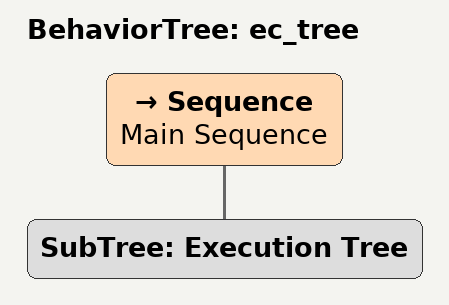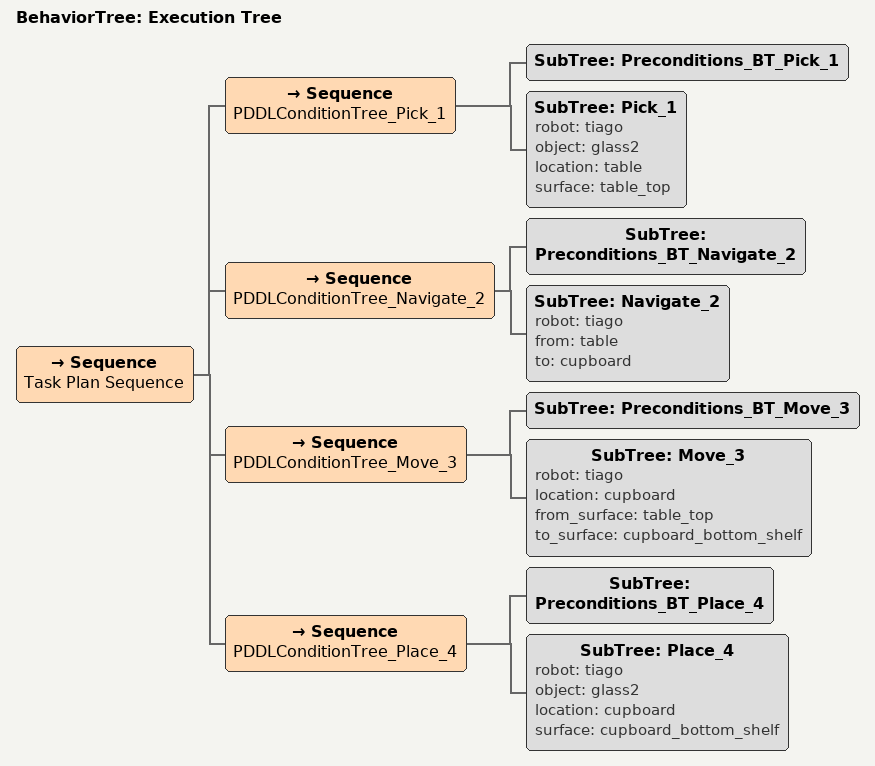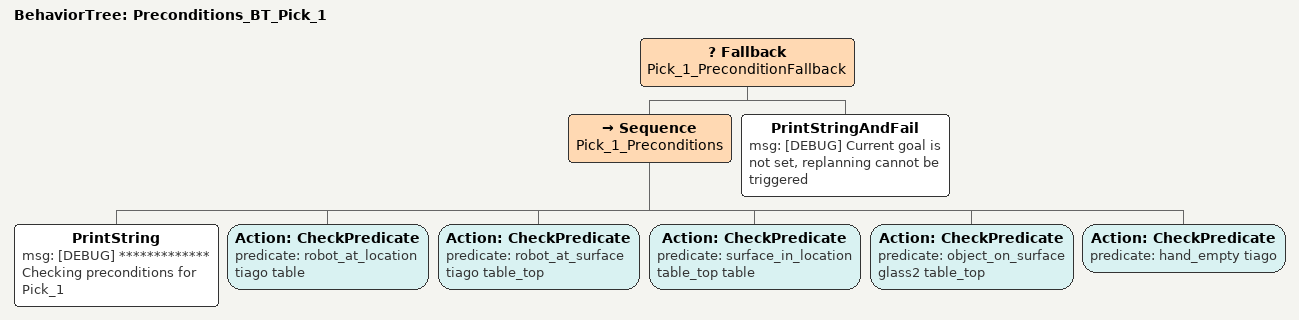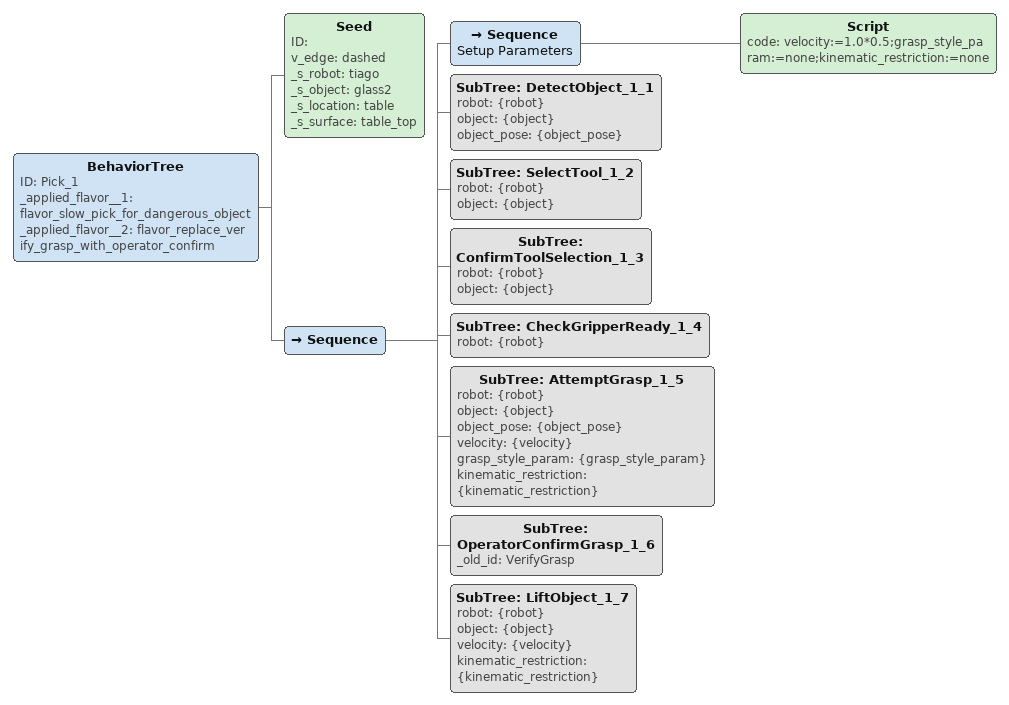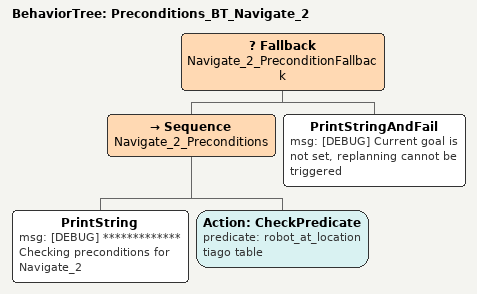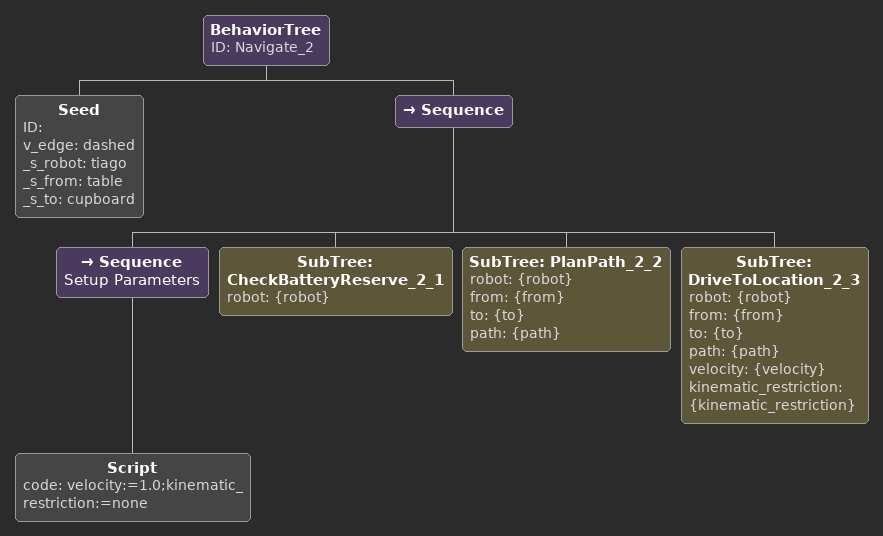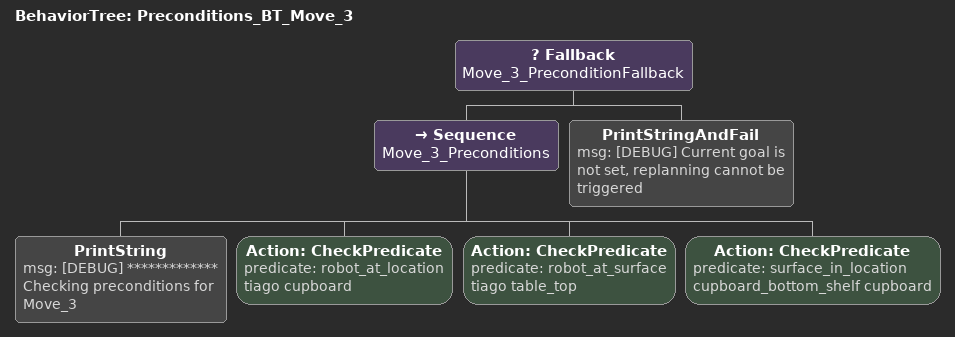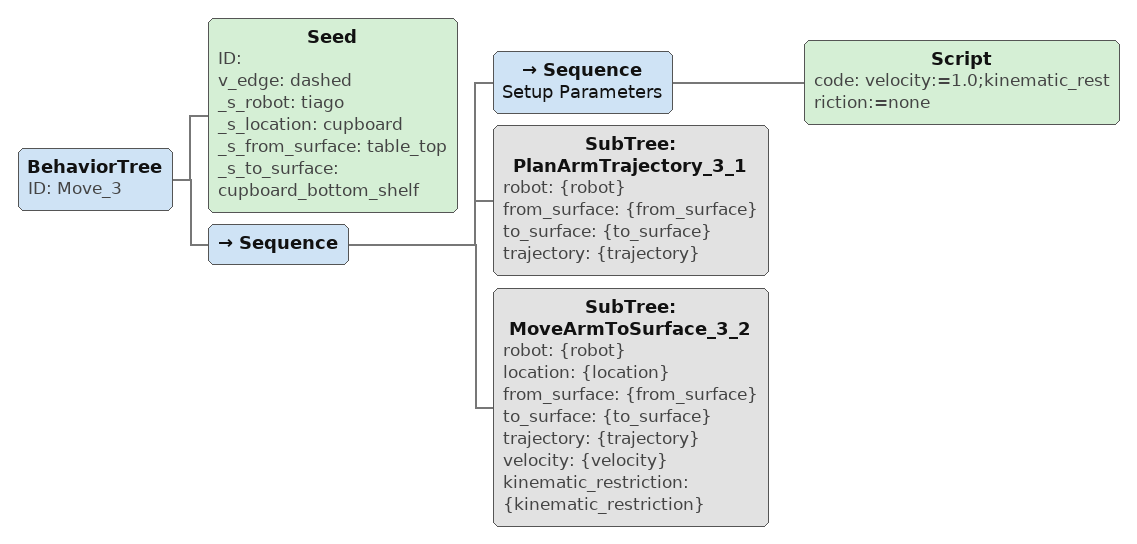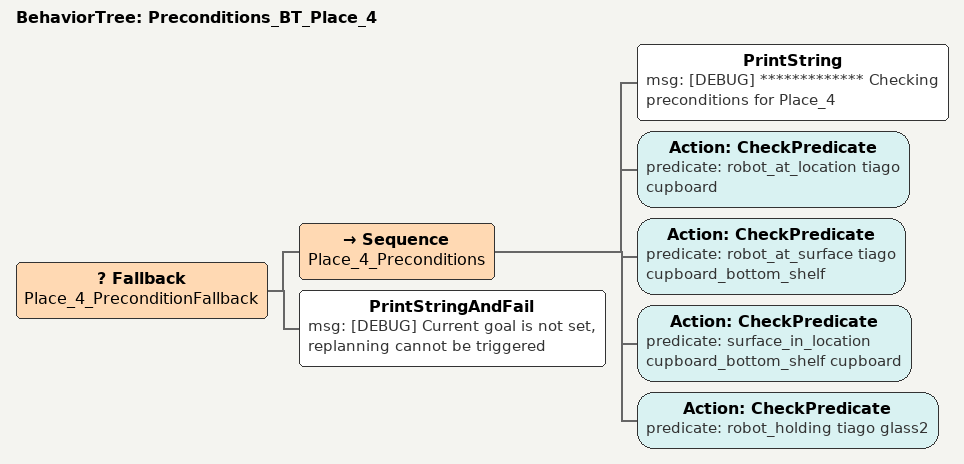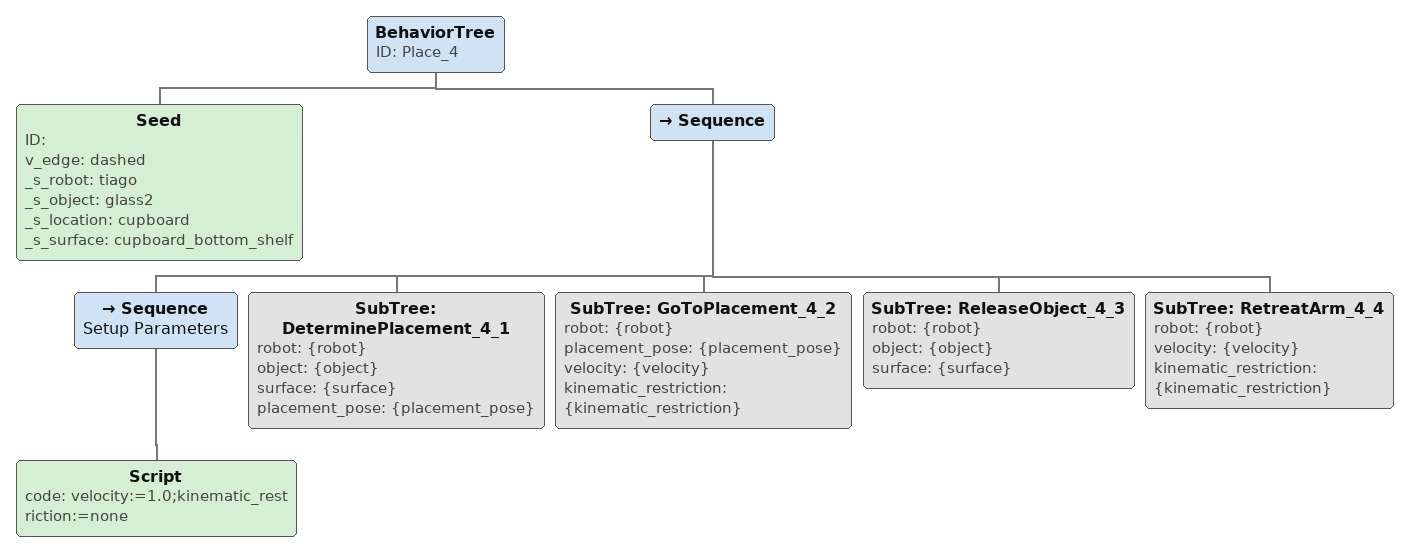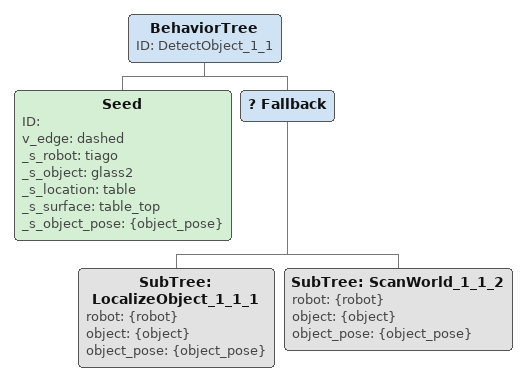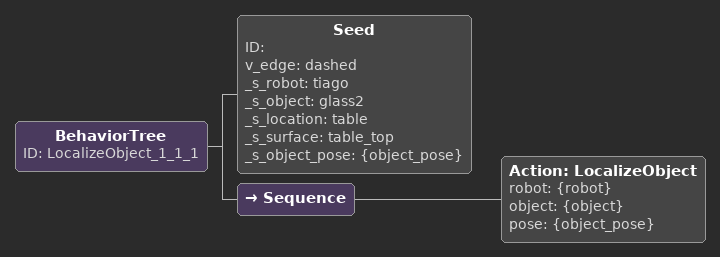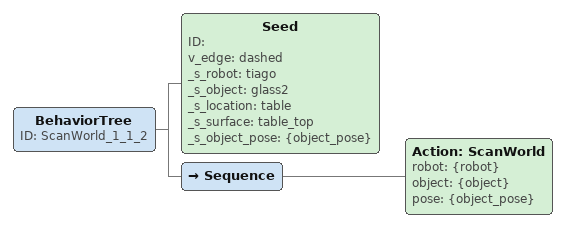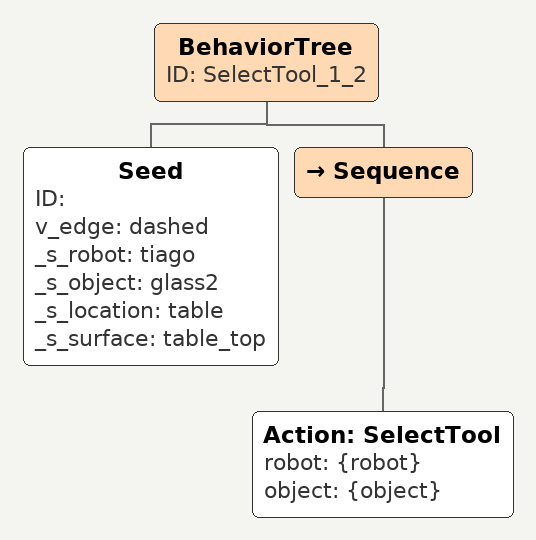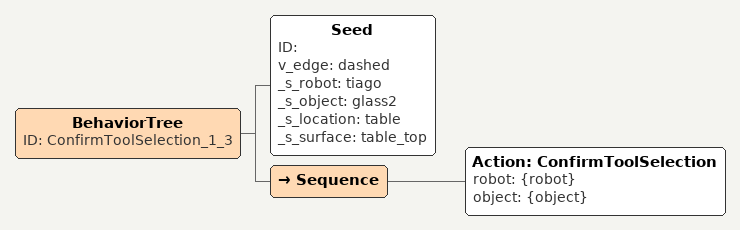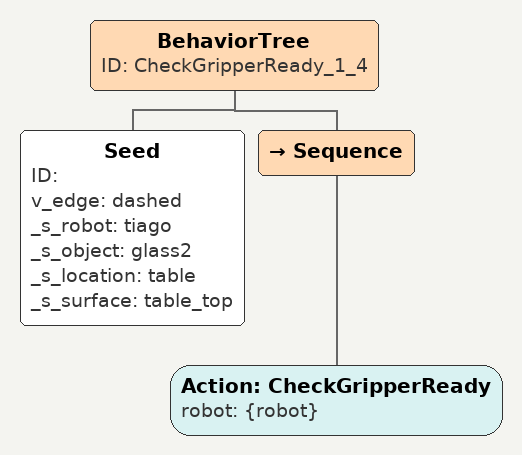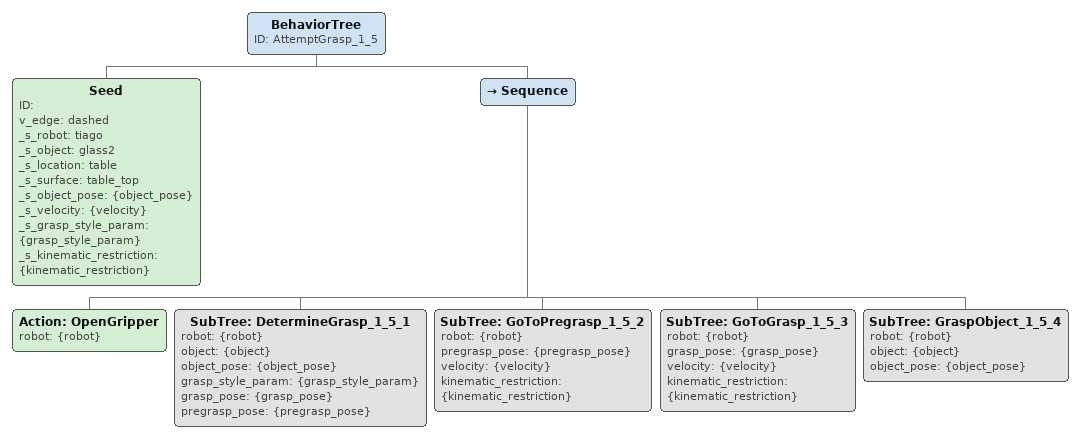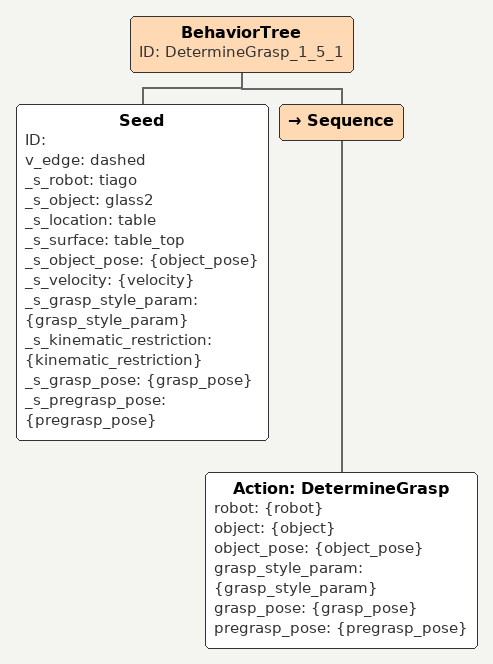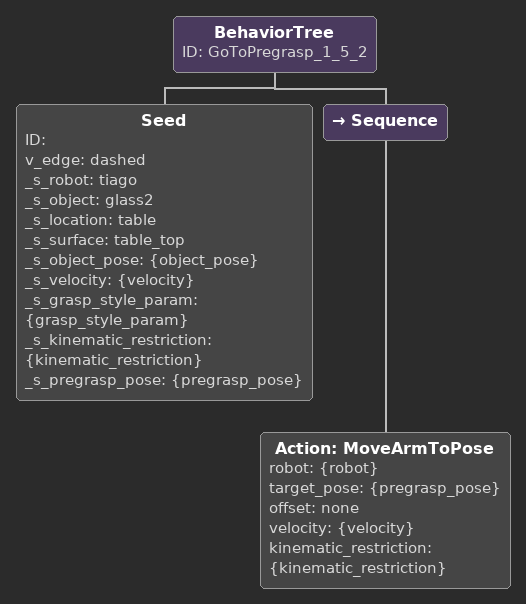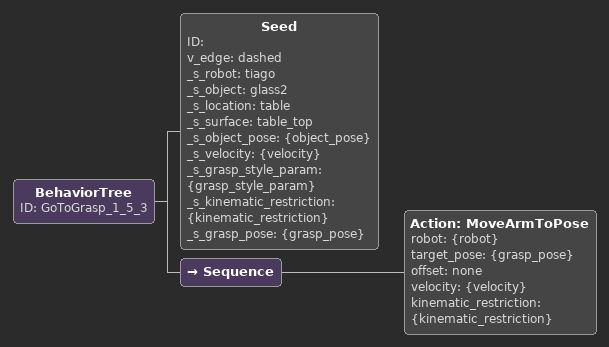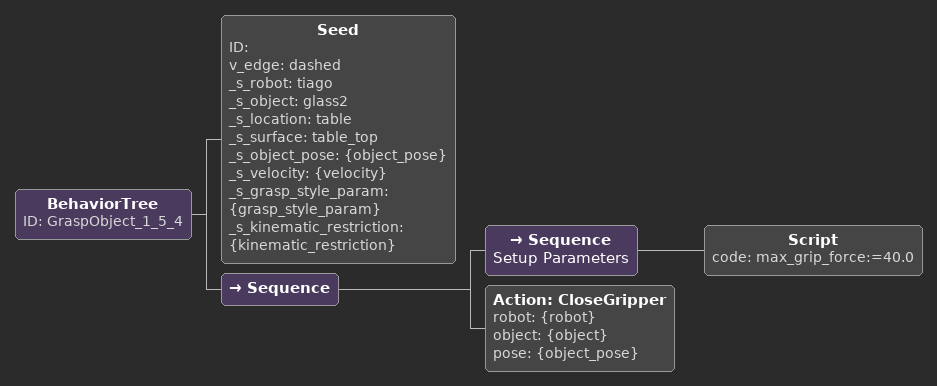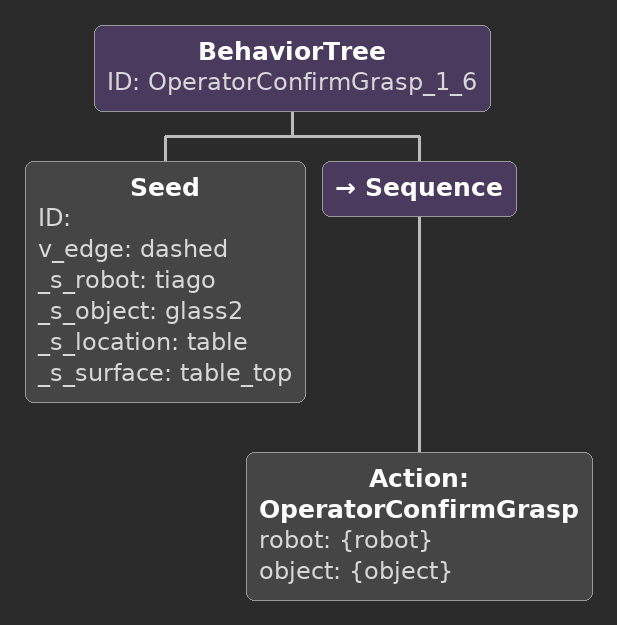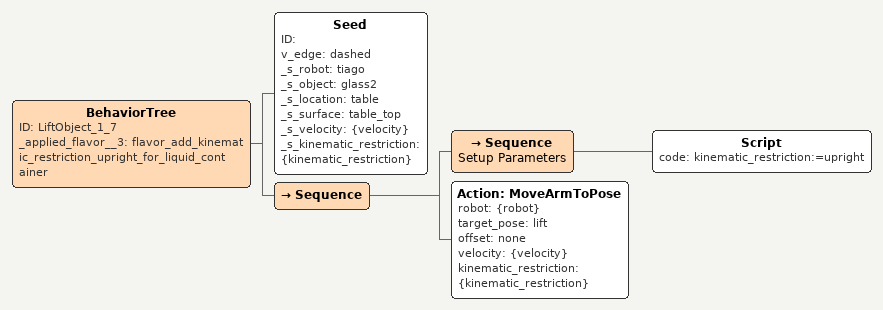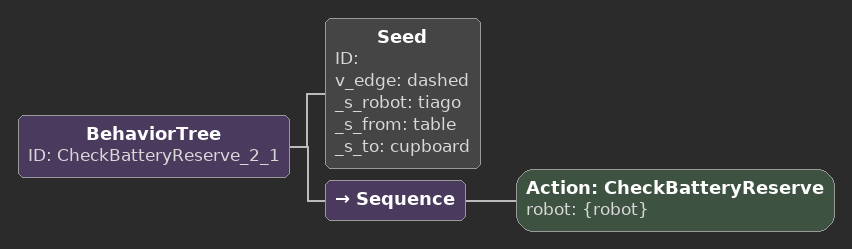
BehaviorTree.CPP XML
<BehaviorTree ID="ec_tree">
    <Sequence name="Main Sequence">
        <SubTree ID="Execution Tree"/>
    </Sequence>
</BehaviorTree>

<BehaviorTree ID="Execution Tree">
    <Sequence name="Task Plan Sequence">
        <Sequence name="PDDLConditionTree_Pick_1">
            <SubTree ID="Preconditions_BT_Pick_1"/>
            <SubTree ID="Pick_1" robot="tiago" object="glass2" location="table" surface="table_top"/>
        </Sequence>
        <Sequence name="PDDLConditionTree_Navigate_2">
            <SubTree ID="Preconditions_BT_Navigate_2"/>
            <SubTree ID="Navigate_2" robot="tiago" from="table" to="cupboard"/>
        </Sequence>
        <Sequence name="PDDLConditionTree_Move_3">
            <SubTree ID="Preconditions_BT_Move_3"/>
            <SubTree ID="Move_3" robot="tiago" location="cupboard" from_surface="table_top" to_surface="cupboard_bottom_shelf"/>
        </Sequence>
        <Sequence name="PDDLConditionTree_Place_4">
            <SubTree ID="Preconditions_BT_Place_4"/>
            <SubTree ID="Place_4" robot="tiago" object="glass2" location="cupboard" surface="cupboard_bottom_shelf"/>
        </Sequence>
    </Sequence>
</BehaviorTree>

<BehaviorTree ID="Preconditions_BT_Pick_1">
    <Fallback name="Pick_1_PreconditionFallback">
        <Sequence name="Pick_1_Preconditions">
            <PrintString msg="[DEBUG] ************* Checking preconditions for Pick_1"/>
            <Action ID="CheckPredicate" predicate="robot_at_location tiago table"/>
            <Action ID="CheckPredicate" predicate="robot_at_surface tiago table_top"/>
            <Action ID="CheckPredicate" predicate="surface_in_location table_top table"/>
            <Action ID="CheckPredicate" predicate="object_on_surface glass2 table_top"/>
            <Action ID="CheckPredicate" predicate="hand_empty tiago"/>
        </Sequence>
        <PrintStringAndFail msg="[DEBUG] Current goal is not set, replanning cannot be triggered"/>
    </Fallback>
</BehaviorTree>

<BehaviorTree ID="Pick_1" _applied_flavor__1="flavor_slow_pick_for_dangerous_object" _applied_flavor__2="flavor_replace_verify_grasp_with_operator_confirm">
    <Seed ID="" v_edge="dashed" _s_robot="tiago" _s_object="glass2" _s_location="table" _s_surface="table_top"/>
    <Sequence>

        <Sequence name="Setup Parameters">

            <Script code="velocity:=1.0*0.5;grasp_style_param:=none;kinematic_restriction:=none"/>

        </Sequence>

        <SubTree ID="DetectObject_1_1" robot="{robot}" object="{object}" object_pose="{object_pose}"/>

        <SubTree ID="SelectTool_1_2" robot="{robot}" object="{object}"/>

        <SubTree ID="ConfirmToolSelection_1_3" robot="{robot}" object="{object}"/>

        <SubTree ID="CheckGripperReady_1_4" robot="{robot}"/>

        <SubTree ID="AttemptGrasp_1_5" robot="{robot}" object="{object}" object_pose="{object_pose}" velocity="{velocity}" grasp_style_param="{grasp_style_param}" kinematic_restriction="{kinematic_restriction}"/>

        <SubTree ID="OperatorConfirmGrasp_1_6" _old_id="VerifyGrasp"/>
        <SubTree ID="LiftObject_1_7" robot="{robot}" object="{object}" velocity="{velocity}" kinematic_restriction="{kinematic_restriction}"/>

        <!--Modulated velocity by 0.5-->
    </Sequence>

</BehaviorTree>

<BehaviorTree ID="Preconditions_BT_Navigate_2">
    <Fallback name="Navigate_2_PreconditionFallback">
        <Sequence name="Navigate_2_Preconditions">
            <PrintString msg="[DEBUG] ************* Checking preconditions for Navigate_2"/>
            <Action ID="CheckPredicate" predicate="robot_at_location tiago table"/>
        </Sequence>
        <PrintStringAndFail msg="[DEBUG] Current goal is not set, replanning cannot be triggered"/>
    </Fallback>
</BehaviorTree>

<BehaviorTree ID="Navigate_2">
    <Seed ID="" v_edge="dashed" _s_robot="tiago" _s_from="table" _s_to="cupboard"/>
    <Sequence>

        <Sequence name="Setup Parameters">

            <Script code="velocity:=1.0;kinematic_restriction:=none"/>

        </Sequence>

        <SubTree ID="CheckBatteryReserve_2_1" robot="{robot}"/>

        <SubTree ID="PlanPath_2_2" robot="{robot}" from="{from}" to="{to}" path="{path}"/>

        <SubTree ID="DriveToLocation_2_3" robot="{robot}" from="{from}" to="{to}" path="{path}" velocity="{velocity}" kinematic_restriction="{kinematic_restriction}"/>

    </Sequence>

</BehaviorTree>

<BehaviorTree ID="Preconditions_BT_Move_3">
    <Fallback name="Move_3_PreconditionFallback">
        <Sequence name="Move_3_Preconditions">
            <PrintString msg="[DEBUG] ************* Checking preconditions for Move_3"/>
            <Action ID="CheckPredicate" predicate="robot_at_location tiago cupboard"/>
            <Action ID="CheckPredicate" predicate="robot_at_surface tiago table_top"/>
            <Action ID="CheckPredicate" predicate="surface_in_location cupboard_bottom_shelf cupboard"/>
        </Sequence>
        <PrintStringAndFail msg="[DEBUG] Current goal is not set, replanning cannot be triggered"/>
    </Fallback>
</BehaviorTree>

<BehaviorTree ID="Move_3">
    <Seed ID="" v_edge="dashed" _s_robot="tiago" _s_location="cupboard" _s_from_surface="table_top" _s_to_surface="cupboard_bottom_shelf"/>
    <Sequence>

        <Sequence name="Setup Parameters">

            <Script code="velocity:=1.0;kinematic_restriction:=none"/>

        </Sequence>

        <SubTree ID="PlanArmTrajectory_3_1" robot="{robot}" from_surface="{from_surface}" to_surface="{to_surface}" trajectory="{trajectory}"/>

        <SubTree ID="MoveArmToSurface_3_2" robot="{robot}" location="{location}" from_surface="{from_surface}" to_surface="{to_surface}" trajectory="{trajectory}" velocity="{velocity}" kinematic_restriction="{kinematic_restriction}"/>

    </Sequence>

</BehaviorTree>

<BehaviorTree ID="Preconditions_BT_Place_4">
    <Fallback name="Place_4_PreconditionFallback">
        <Sequence name="Place_4_Preconditions">
            <PrintString msg="[DEBUG] ************* Checking preconditions for Place_4"/>
            <Action ID="CheckPredicate" predicate="robot_at_location tiago cupboard"/>
            <Action ID="CheckPredicate" predicate="robot_at_surface tiago cupboard_bottom_shelf"/>
            <Action ID="CheckPredicate" predicate="surface_in_location cupboard_bottom_shelf cupboard"/>
            <Action ID="CheckPredicate" predicate="robot_holding tiago glass2"/>
        </Sequence>
        <PrintStringAndFail msg="[DEBUG] Current goal is not set, replanning cannot be triggered"/>
    </Fallback>
</BehaviorTree>

<BehaviorTree ID="Place_4">
    <Seed ID="" v_edge="dashed" _s_robot="tiago" _s_object="glass2" _s_location="cupboard" _s_surface="cupboard_bottom_shelf"/>
    <Sequence>

        <Sequence name="Setup Parameters">

            <Script code="velocity:=1.0;kinematic_restriction:=none"/>

        </Sequence>

        <SubTree ID="DeterminePlacement_4_1" robot="{robot}" object="{object}" surface="{surface}" placement_pose="{placement_pose}"/>

        <SubTree ID="GoToPlacement_4_2" robot="{robot}" placement_pose="{placement_pose}" velocity="{velocity}" kinematic_restriction="{kinematic_restriction}"/>

        <SubTree ID="ReleaseObject_4_3" robot="{robot}" object="{object}" surface="{surface}"/>

        <SubTree ID="RetreatArm_4_4" robot="{robot}" velocity="{velocity}" kinematic_restriction="{kinematic_restriction}"/>

    </Sequence>

</BehaviorTree>

<BehaviorTree ID="DetectObject_1_1">
    <Seed ID="" v_edge="dashed" _s_robot="tiago" _s_object="glass2" _s_location="table" _s_surface="table_top" _s_object_pose="{object_pose}"/>
    <Fallback>

        <SubTree ID="LocalizeObject_1_1_1" robot="{robot}" object="{object}" object_pose="{object_pose}"/>

        <SubTree ID="ScanWorld_1_1_2" robot="{robot}" object="{object}" object_pose="{object_pose}"/>

    </Fallback>

</BehaviorTree>

<BehaviorTree ID="LocalizeObject_1_1_1">
    <Seed ID="" v_edge="dashed" _s_robot="tiago" _s_object="glass2" _s_location="table" _s_surface="table_top" _s_object_pose="{object_pose}"/>
    <Sequence>

        <Action ID="LocalizeObject" robot="{robot}" object="{object}" pose="{object_pose}"/>

    </Sequence>

</BehaviorTree>

<BehaviorTree ID="ScanWorld_1_1_2">
    <Seed ID="" v_edge="dashed" _s_robot="tiago" _s_object="glass2" _s_location="table" _s_surface="table_top" _s_object_pose="{object_pose}"/>
    <Sequence>

        <Action ID="ScanWorld" robot="{robot}" object="{object}" pose="{object_pose}"/>

    </Sequence>

</BehaviorTree>

<BehaviorTree ID="SelectTool_1_2">
    <Seed ID="" v_edge="dashed" _s_robot="tiago" _s_object="glass2" _s_location="table" _s_surface="table_top"/>
    <Sequence>

        <Action ID="SelectTool" robot="{robot}" object="{object}"/>

    </Sequence>

</BehaviorTree>

<BehaviorTree ID="ConfirmToolSelection_1_3">
    <Seed ID="" v_edge="dashed" _s_robot="tiago" _s_object="glass2" _s_location="table" _s_surface="table_top"/>
    <Sequence>

        <Action ID="ConfirmToolSelection" robot="{robot}" object="{object}"/>

    </Sequence>

</BehaviorTree>

<BehaviorTree ID="CheckGripperReady_1_4">
    <Seed ID="" v_edge="dashed" _s_robot="tiago" _s_object="glass2" _s_location="table" _s_surface="table_top"/>
    <Sequence>

        <Action ID="CheckGripperReady" robot="{robot}"/>

    </Sequence>

</BehaviorTree>

<BehaviorTree ID="AttemptGrasp_1_5">
    <Seed ID="" v_edge="dashed" _s_robot="tiago" _s_object="glass2" _s_location="table" _s_surface="table_top" _s_object_pose="{object_pose}" _s_velocity="{velocity}" _s_grasp_style_param="{grasp_style_param}" _s_kinematic_restriction="{kinematic_restriction}"/>
    <Sequence>

        <Action ID="OpenGripper" robot="{robot}"/>

        <SubTree ID="DetermineGrasp_1_5_1" robot="{robot}" object="{object}" object_pose="{object_pose}" grasp_style_param="{grasp_style_param}" grasp_pose="{grasp_pose}" pregrasp_pose="{pregrasp_pose}"/>

        <SubTree ID="GoToPregrasp_1_5_2" robot="{robot}" pregrasp_pose="{pregrasp_pose}" velocity="{velocity}" kinematic_restriction="{kinematic_restriction}"/>

        <SubTree ID="GoToGrasp_1_5_3" robot="{robot}" grasp_pose="{grasp_pose}" velocity="{velocity}" kinematic_restriction="{kinematic_restriction}"/>

        <SubTree ID="GraspObject_1_5_4" robot="{robot}" object="{object}" object_pose="{object_pose}"/>

    </Sequence>

</BehaviorTree>

<BehaviorTree ID="DetermineGrasp_1_5_1">
    <Seed ID="" v_edge="dashed" _s_robot="tiago" _s_object="glass2" _s_location="table" _s_surface="table_top" _s_object_pose="{object_pose}" _s_velocity="{velocity}" _s_grasp_style_param="{grasp_style_param}" _s_kinematic_restriction="{kinematic_restriction}" _s_grasp_pose="{grasp_pose}" _s_pregrasp_pose="{pregrasp_pose}"/>
    <Sequence>

        <Action ID="DetermineGrasp" robot="{robot}" object="{object}" object_pose="{object_pose}" grasp_style_param="{grasp_style_param}" grasp_pose="{grasp_pose}" pregrasp_pose="{pregrasp_pose}"/>

    </Sequence>

</BehaviorTree>

<BehaviorTree ID="GoToPregrasp_1_5_2">
    <Seed ID="" v_edge="dashed" _s_robot="tiago" _s_object="glass2" _s_location="table" _s_surface="table_top" _s_object_pose="{object_pose}" _s_velocity="{velocity}" _s_grasp_style_param="{grasp_style_param}" _s_kinematic_restriction="{kinematic_restriction}" _s_pregrasp_pose="{pregrasp_pose}"/>
    <Sequence>

        <Action ID="MoveArmToPose" robot="{robot}" target_pose="{pregrasp_pose}" offset="none" velocity="{velocity}" kinematic_restriction="{kinematic_restriction}"/>

    </Sequence>

</BehaviorTree>

<BehaviorTree ID="GoToGrasp_1_5_3">
    <Seed ID="" v_edge="dashed" _s_robot="tiago" _s_object="glass2" _s_location="table" _s_surface="table_top" _s_object_pose="{object_pose}" _s_velocity="{velocity}" _s_grasp_style_param="{grasp_style_param}" _s_kinematic_restriction="{kinematic_restriction}" _s_grasp_pose="{grasp_pose}"/>
    <Sequence>

        <Action ID="MoveArmToPose" robot="{robot}" target_pose="{grasp_pose}" offset="none" velocity="{velocity}" kinematic_restriction="{kinematic_restriction}"/>

    </Sequence>

</BehaviorTree>

<BehaviorTree ID="GraspObject_1_5_4">
    <Seed ID="" v_edge="dashed" _s_robot="tiago" _s_object="glass2" _s_location="table" _s_surface="table_top" _s_object_pose="{object_pose}" _s_velocity="{velocity}" _s_grasp_style_param="{grasp_style_param}" _s_kinematic_restriction="{kinematic_restriction}"/>
    <Sequence>

        <Sequence name="Setup Parameters">

            <Script code="max_grip_force:=40.0"/>

        </Sequence>

        <Action ID="CloseGripper" robot="{robot}" object="{object}" pose="{object_pose}"/>

    </Sequence>

</BehaviorTree>

<BehaviorTree ID="OperatorConfirmGrasp_1_6">
    <Seed ID="" v_edge="dashed" _s_robot="tiago" _s_object="glass2" _s_location="table" _s_surface="table_top"/>
    <Sequence>

        <Action ID="OperatorConfirmGrasp" robot="{robot}" object="{object}"/>

    </Sequence>

</BehaviorTree>

<BehaviorTree ID="LiftObject_1_7" _applied_flavor__3="flavor_add_kinematic_restriction_upright_for_liquid_container">
    <Seed ID="" v_edge="dashed" _s_robot="tiago" _s_object="glass2" _s_location="table" _s_surface="table_top" _s_velocity="{velocity}" _s_kinematic_restriction="{kinematic_restriction}"/>
    <Sequence>

        <Sequence name="Setup Parameters">

            <Script code="kinematic_restriction:=upright"/>

        </Sequence>

        <Action ID="MoveArmToPose" robot="{robot}" target_pose="lift" offset="none" velocity="{velocity}" kinematic_restriction="{kinematic_restriction}"/>

        <!--*Gave parameter kinematic_restriction new value upright AAAA-->
        <!--Gave parameter kinematic_restriction new value upright-->
    </Sequence>

</BehaviorTree>

<BehaviorTree ID="CheckBatteryReserve_2_1">
    <Seed ID="" v_edge="dashed" _s_robot="tiago" _s_from="table" _s_to="cupboard"/>
    <Sequence>

        <Action ID="CheckBatteryReserve" robot="{robot}"/>

    </Sequence>

</BehaviorTree>
